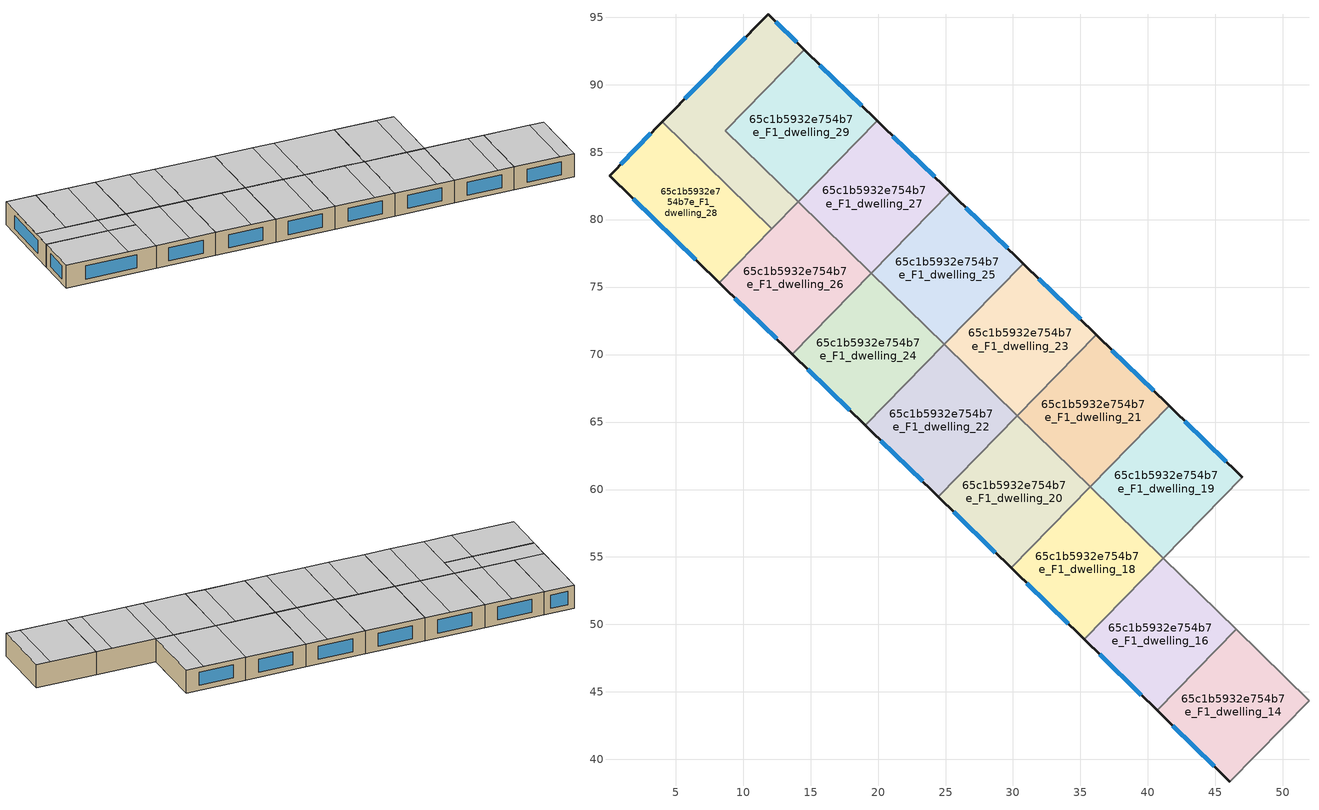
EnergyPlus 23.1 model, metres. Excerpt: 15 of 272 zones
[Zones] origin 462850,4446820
65c1b5932e754b7e_F1_dwelling_14
 floor to 65c1b5932e754b7e_F0_dwelling_14 (EU_floor_Construction): 51.93,44.36 46.08,38.36 40.67,43.64 46.53,49.63 z3
 wall outside (EU_wall_Construction): 40.67,43.64 46.08,38.36 z3:6
 wall to 65c1b5932e754b7e_F1_dwelling_16 (EU_wall_Construction): 46.53,49.63 40.67,43.64 z3:6
 wall to 65c1b5932e754b7e_F1_dwelling_15 (EU_wall_Construction): 51.93,44.36 46.53,49.63 z3:6
 wall to 65c1b5932e754b7e_F1_dwelling_12 (EU_wall_Construction): 46.08,38.36 51.93,44.36 z3:6
 window (EU_Window_Construction): 41.83,42.51 44.92,39.49 z3.64:5.36
 ceiling to 65c1b5932e754b7e_F2_dwelling_22 (EU_floor_Construction): 44.8,39.61 50.65,45.6 46.53,49.63 40.67,43.64 z6
 ceiling to 65c1b5932e754b7e_F2_dwelling_21 (EU_floor_Construction): 46.08,38.36 51.93,44.36 50.65,45.6 44.8,39.61 z6
65c1b5932e754b7e_F1_dwelling_16
 floor to 65c1b5932e754b7e_F0_dwelling_16 (EU_floor_Construction): 46.53,49.63 40.67,43.64 35.27,48.92 41.12,54.91 z3
 wall outside (EU_wall_Construction): 35.27,48.92 40.67,43.64 z3:6
 wall to 65c1b5932e754b7e_F1_dwelling_17 (EU_wall_Construction): 46.53,49.63 41.12,54.91 z3:6
 wall to 65c1b5932e754b7e_F1_dwelling_18 (EU_wall_Construction): 41.12,54.91 35.27,48.92 z3:6
 window (EU_Window_Construction): 36.42,47.79 39.51,44.77 z3.64:5.36
 ceiling to 65c1b5932e754b7e_F2_dwelling_23 (EU_floor_Construction): 39.21,45.06 45.07,51.06 41.12,54.91 35.27,48.92 z6
 ceiling to 65c1b5932e754b7e_F2_dwelling_22 (EU_floor_Construction): 40.67,43.64 46.53,49.63 45.07,51.06 39.21,45.06 z6
65c1b5932e754b7e_F1_dwelling_18
 floor to 65c1b5932e754b7e_F0_dwelling_18 (EU_floor_Construction): 41.12,54.91 35.27,48.92 29.86,54.2 35.72,60.19 z3
 wall outside (EU_wall_Construction): 29.86,54.2 35.27,48.92 z3:6
 wall to 65c1b5932e754b7e_F1_dwelling_20 (EU_wall_Construction): 35.72,60.19 29.86,54.2 z3:6
 wall to 65c1b5932e754b7e_F1_dwelling_19 (EU_wall_Construction): 41.12,54.91 35.72,60.19 z3:6
 window (EU_Window_Construction): 31.02,53.07 34.11,50.05 z3.64:5.36
 ceiling to 65c1b5932e754b7e_F2_dwelling_24 (EU_floor_Construction): 33.63,50.52 39.48,56.51 35.72,60.19 29.86,54.2 z6
 ceiling to 65c1b5932e754b7e_F2_dwelling_23 (EU_floor_Construction): 35.27,48.92 41.12,54.91 39.48,56.51 33.63,50.52 z6
65c1b5932e754b7e_F1_dwelling_19
 floor to 65c1b5932e754b7e_F0_dwelling_19 (EU_floor_Construction): 46.98,60.91 41.12,54.91 35.72,60.19 41.57,66.19 z3
 wall outside (EU_wall_Construction): 46.98,60.91 41.57,66.19 z3:6
 wall to 65c1b5932e754b7e_F1_dwelling_21 (EU_wall_Construction): 41.57,66.19 35.72,60.19 z3:6
 wall to 65c1b5932e754b7e_F1_dwelling_17 (EU_wall_Construction): 41.12,54.91 46.98,60.91 z3:6
 window (EU_Window_Construction): 45.82,62.04 42.73,65.06 z3.64:5.36
 ceiling to 65c1b5932e754b7e_F2_dwelling_9 (EU_floor_Construction): 39.52,56.48 45.37,62.48 41.57,66.19 35.72,60.19 z6
 ceiling to 65c1b5932e754b7e_F2_dwelling_8 (EU_floor_Construction): 41.12,54.91 46.98,60.91 45.37,62.48 39.52,56.48 38.93,57.06 z6
65c1b5932e754b7e_F1_dwelling_20
 floor to 65c1b5932e754b7e_F0_dwelling_20 (EU_floor_Construction): 35.72,60.19 29.86,54.2 24.46,59.48 30.31,65.47 z3
 wall outside (EU_wall_Construction): 24.46,59.48 29.86,54.2 z3:6
 wall to 65c1b5932e754b7e_F1_dwelling_22 (EU_wall_Construction): 30.31,65.47 24.46,59.48 z3:6
 wall to 65c1b5932e754b7e_F1_dwelling_21 (EU_wall_Construction): 35.72,60.19 30.31,65.47 z3:6
 window (EU_Window_Construction): 25.61,58.35 28.7,55.33 z3.64:5.36
 ceiling adiabatic (EU_roof_Construction): 28.04,55.97 33.9,61.97 30.31,65.47 24.46,59.48 z6
 ceiling to 65c1b5932e754b7e_F2_dwelling_24 (EU_floor_Construction): 29.86,54.2 35.72,60.19 33.9,61.97 28.04,55.97 z6
65c1b5932e754b7e_F1_dwelling_21
 floor to 65c1b5932e754b7e_F0_dwelling_21 (EU_floor_Construction): 41.57,66.19 35.72,60.19 30.31,65.47 36.16,71.47 z3
 wall outside (EU_wall_Construction): 41.57,66.19 36.16,71.47 z3:6
 wall to 65c1b5932e754b7e_F1_dwelling_23 (EU_wall_Construction): 36.16,71.47 30.31,65.47 z3:6
 window (EU_Window_Construction): 40.41,67.32 37.32,70.34 z3.64:5.36
 ceiling adiabatic (EU_roof_Construction): 35.72,60.19 41.57,66.19 36.16,71.47 30.31,65.47 z6
65c1b5932e754b7e_F1_dwelling_22
 floor to 65c1b5932e754b7e_F0_dwelling_22 (EU_floor_Construction): 30.31,65.47 24.46,59.48 19.05,64.76 24.9,70.75 z3
 wall outside (EU_wall_Construction): 19.05,64.76 24.46,59.48 z3:6
 wall to 65c1b5932e754b7e_F1_dwelling_24 (EU_wall_Construction): 24.9,70.75 19.05,64.76 z3:6
 wall to 65c1b5932e754b7e_F1_dwelling_23 (EU_wall_Construction): 30.31,65.47 24.9,70.75 z3:6
 window (EU_Window_Construction): 20.21,63.63 23.3,60.61 z3.64:5.36
 ceiling to 65c1b5932e754b7e_F2_dwelling_26 (EU_floor_Construction): 22.46,61.43 28.31,67.42 24.9,70.75 19.05,64.76 z6
 ceiling to 65c1b5932e754b7e_F2_dwelling_25 (EU_floor_Construction): 24.46,59.48 30.31,65.47 28.31,67.42 22.46,61.43 z6
65c1b5932e754b7e_F1_dwelling_23
 floor to 65c1b5932e754b7e_F0_dwelling_23 (EU_floor_Construction): 36.16,71.47 30.31,65.47 24.9,70.75 30.76,76.75 z3
 wall outside (EU_wall_Construction): 36.16,71.47 30.76,76.75 z3:6
 wall to 65c1b5932e754b7e_F1_dwelling_25 (EU_wall_Construction): 30.76,76.75 24.9,70.75 z3:6
 window (EU_Window_Construction): 35.01,72.6 31.92,75.62 z3.64:5.36
 ceiling to 65c1b5932e754b7e_F2_dwelling_10 (EU_floor_Construction): 30.31,65.47 36.16,71.47 34.2,73.39 28.34,67.39 z6
 ceiling adiabatic (EU_roof_Construction): 30.31,65.47 28.34,67.39 34.2,73.39 30.76,76.75 24.9,70.75 z6
65c1b5932e754b7e_F1_dwelling_24
 floor to 65c1b5932e754b7e_F0_dwelling_24 (EU_floor_Construction): 24.9,70.75 19.05,64.76 13.64,70.04 19.5,76.03 z3
 wall outside (EU_wall_Construction): 13.64,70.04 19.05,64.76 z3:6
 wall to 65c1b5932e754b7e_F1_dwelling_26 (EU_wall_Construction): 19.5,76.03 13.64,70.04 z3:6
 wall to 65c1b5932e754b7e_F1_dwelling_25 (EU_wall_Construction): 24.9,70.75 19.5,76.03 z3:6
 window (EU_Window_Construction): 14.8,68.91 17.89,65.89 z3.64:5.36
 ceiling to 65c1b5932e754b7e_F2_dwelling_27 (EU_floor_Construction): 16.87,66.88 22.73,72.88 19.5,76.03 13.64,70.04 z6
 ceiling to 65c1b5932e754b7e_F2_dwelling_26 (EU_floor_Construction): 19.05,64.76 24.9,70.75 22.73,72.88 16.87,66.88 z6
65c1b5932e754b7e_F1_dwelling_25
 floor to 65c1b5932e754b7e_F0_dwelling_25 (EU_floor_Construction): 30.76,76.75 24.9,70.75 19.5,76.03 25.35,82.03 z3
 wall outside (EU_wall_Construction): 30.76,76.75 25.35,82.03 z3:6
 wall to 65c1b5932e754b7e_F1_dwelling_27 (EU_wall_Construction): 25.35,82.03 19.5,76.03 z3:6
 window (EU_Window_Construction): 29.6,77.88 26.51,80.9 z3.64:5.36
 ceiling adiabatic (EU_roof_Construction): 24.9,70.75 30.76,76.75 25.35,82.03 19.5,76.03 z6
65c1b5932e754b7e_F1_dwelling_26
 floor to 65c1b5932e754b7e_F0_dwelling_26 (EU_floor_Construction): 19.5,76.03 13.64,70.04 8.24,75.32 14.09,81.31 z3
 wall outside (EU_wall_Construction): 8.24,75.32 13.64,70.04 z3:6
 wall to 65c1b5932e754b7e_F1_dwelling_27 (EU_wall_Construction): 19.5,76.03 14.09,81.31 z3:6
 wall to 65c1b5932e754b7e_F1_dwelling_28 (EU_wall_Construction): 12.13,79.31 8.24,75.32 z3:6
 wall to 65c1b5932e754b7e_F1_dwelling_30 (EU_wall_Construction): 14.09,81.31 12.13,79.3 z3:6
 window (EU_Window_Construction): 9.39,74.19 12.48,71.17 z3.64:5.36
 ceiling to 65c1b5932e754b7e_F2_dwelling_28 (EU_floor_Construction): 11.29,72.34 17.14,78.33 14.09,81.31 8.24,75.32 z6
 ceiling to 65c1b5932e754b7e_F2_dwelling_27 (EU_floor_Construction): 13.64,70.04 19.5,76.03 17.14,78.33 11.29,72.34 z6
65c1b5932e754b7e_F1_dwelling_27
 floor to 65c1b5932e754b7e_F0_dwelling_27 (EU_floor_Construction): 25.35,82.03 19.5,76.03 14.09,81.31 19.95,87.31 z3
 wall outside (EU_wall_Construction): 25.35,82.03 19.95,87.31 z3:6
 wall to 65c1b5932e754b7e_F1_dwelling_29 (EU_wall_Construction): 19.95,87.31 14.09,81.31 z3:6
 window (EU_Window_Construction): 24.19,83.16 21.1,86.18 z3.64:5.36
 ceiling to 65c1b5932e754b7e_F2_dwelling_13 (EU_floor_Construction): 17.17,78.31 23.02,84.3 19.95,87.31 14.09,81.31 z6
 ceiling to 65c1b5932e754b7e_F2_dwelling_12 (EU_floor_Construction): 19.5,76.03 25.35,82.03 23.02,84.3 17.17,78.31 z6
65c1b5932e754b7e_F1_dwelling_28
 floor to 65c1b5932e754b7e_F0_dwelling_28 (EU_floor_Construction): 12.13,79.3 8.24,75.32 0.1,83.26 4.01,87.23 z3
 wall outside (EU_wall_Construction): 4.01,87.23 0.1,83.26 8.24,75.32 z3:6
 wall to 65c1b5932e754b7e_F1_dwelling_30 (EU_wall_Construction): 12.13,79.3 4.01,87.23 z3:6
 window (EU_Window_Construction): 3.18,86.38 0.94,84.11 / 1.84,81.56 6.49,77.02 z3.64:5.36
 ceiling to 65c1b5932e754b7e_F2_dwelling_29 (EU_floor_Construction): 5.7,77.79 9.59,81.78 4.01,87.23 0.1,83.26 z6
 ceiling to 65c1b5932e754b7e_F2_dwelling_28 (EU_floor_Construction): 8.24,75.32 12.13,79.31 9.59,81.78 5.7,77.79 z6
65c1b5932e754b7e_F1_dwelling_29
 floor to 65c1b5932e754b7e_F0_dwelling_29 (EU_floor_Construction): 19.95,87.31 14.09,81.31 8.68,86.59 14.54,92.59 z3
 wall outside (EU_wall_Construction): 19.95,87.31 14.54,92.59 z3:6
 wall to 65c1b5932e754b7e_F1_dwelling_30 (EU_wall_Construction): 14.54,92.59 8.68,86.59 14.09,81.31 z3:6
 window (EU_Window_Construction): 18.79,88.44 15.7,91.46 z3.64:5.36
 ceiling to 65c1b5932e754b7e_F2_dwelling_14 (EU_floor_Construction): 11.58,83.76 17.44,89.76 14.54,92.59 8.69,86.59 z6
 ceiling to 65c1b5932e754b7e_F2_dwelling_13 (EU_floor_Construction): 14.09,81.31 19.95,87.31 17.44,89.76 11.58,83.76 z6
65c1b5932e754b7e_F1_dwelling_30
 floor to 65c1b5932e754b7e_F0_dwelling_30 (EU_floor_Construction): 14.54,92.59 8.68,86.59 14.09,81.31 12.13,79.3 4.01,87.23 11.86,95.2 z3
 wall outside (EU_wall_Construction): 14.54,92.59 11.86,95.2 4.01,87.23 z3:6
 window (EU_Window_Construction): 10.18,93.5 5.69,88.94 / 13.97,93.15 12.43,94.64 z3.64:5.36
 ceiling to 65c1b5932e754b7e_F2_dwelling_14 (EU_floor_Construction): 8.69,86.59 14.54,92.59 11.86,95.2 5.98,89.23 z6
 ceiling to 65c1b5932e754b7e_F2_dwelling_29 (EU_floor_Construction): 9.59,81.78 11.55,83.79 5.98,89.23 4.01,87.23 z6
 ceiling to 65c1b5932e754b7e_F2_dwelling_28 (EU_floor_Construction): 12.13,79.31 14.09,81.31 11.55,83.79 9.59,81.78 z6
[Building]
EU S2 Campaign: North Axis=0; Terrain=City; Solar Distribution=FullExterior
[Site:Location]
Yerevan-Zvartnots.Intl.AP: Latitude=40.15; Longitude=44.383; Time Zone=4; Elevation=854
[SizingPeriod:WeatherFileDays]
AnnualSizingPeriod: Begin Month=1; Begin Day of Month=1; End Month=12; End Day of Month=31; Day of Week for Start Day=Monday; Use Weather File Daylight Saving Period=No; Use Weather File Rain and Snow Indicators=No
[MATERIAL]
EU_InternalMass_Material: Roughness=MediumRough; Thickness=0.1; Conductivity=1; Density=1800; Specific Heat=900; Thermal Absorptance=0.9; Solar Absorptance=0.7; Visible Absorptance=0.7
[MATERIAL:NOMASS] Roughness=MediumRough; Thermal Absorptance=0.9; Solar Absorptance=0.7; Visible Absorptance=0.7
Name | Thermal Resistance
EU_wall_NoMass | 1.05043
EU_roof_NoMass | 1.45357
EU_floor_NoMass | 0.478065
[WINDOWMATERIAL:SIMPLEGLAZINGSYSTEM]
EU_Window_SimpleGlazing: UFactor=2.5566; Solar Heat Gain Coefficient=0.75; Visible Transmittance=0.75
[CONSTRUCTION]
EU_wall_Construction: EU_wall_NoMass
EU_roof_Construction: EU_roof_NoMass
EU_floor_Construction: EU_floor_NoMass
EU_Window_Construction: EU_Window_SimpleGlazing
EU_InternalMass_Construction: EU_InternalMass_Material
[ZONE] Type=1; Multiplier=1; Ceiling Height=autocalculate; Floor Area=autocalculate; Part of Total Floor Area=Yes
Name | Volume
65c1b5932e754b7e_F1_dwelling_14 | 189.984
65c1b5932e754b7e_F1_dwelling_16 | 189.966
65c1b5932e754b7e_F1_dwelling_18 | 189.986
65c1b5932e754b7e_F1_dwelling_19 | 190.003
65c1b5932e754b7e_F1_dwelling_20 | 189.951
65c1b5932e754b7e_F1_dwelling_21 | 189.969
65c1b5932e754b7e_F1_dwelling_22; 65c1b5932e754b7e_F1_dwelling_23; 65c1b5932e754b7e_F1_dwelling_26 | 189.97
65c1b5932e754b7e_F1_dwelling_24; 65c1b5932e754b7e_F1_dwelling_25 | 189.988
65c1b5932e754b7e_F1_dwelling_27 | 189.954
65c1b5932e754b7e_F1_dwelling_28 | 189.947
65c1b5932e754b7e_F1_dwelling_29 | 189.971
65c1b5932e754b7e_F1_dwelling_30 | 189.996
[INTERNALMASS] Construction=EU_InternalMass_Construction
Name | Zone or ZoneList | Surface Area
65c1b5932e754b7e_F1_dwelling_14_EU_InternalMass | 65c1b5932e754b7e_F1_dwelling_14 | 63.3268
65c1b5932e754b7e_F1_dwelling_16_EU_InternalMass | 65c1b5932e754b7e_F1_dwelling_16 | 63.3195
65c1b5932e754b7e_F1_dwelling_18_EU_InternalMass | 65c1b5932e754b7e_F1_dwelling_18 | 63.3287
65c1b5932e754b7e_F1_dwelling_19_EU_InternalMass | 65c1b5932e754b7e_F1_dwelling_19 | 63.3331
65c1b5932e754b7e_F1_dwelling_20_EU_InternalMass | 65c1b5932e754b7e_F1_dwelling_20 | 63.3172
65c1b5932e754b7e_F1_dwelling_21_EU_InternalMass | 65c1b5932e754b7e_F1_dwelling_21 | 63.3216
65c1b5932e754b7e_F1_dwelling_22_EU_InternalMass | 65c1b5932e754b7e_F1_dwelling_22 | 63.3234
65c1b5932e754b7e_F1_dwelling_23_EU_InternalMass | 65c1b5932e754b7e_F1_dwelling_23 | 63.3218
65c1b5932e754b7e_F1_dwelling_24_EU_InternalMass | 65c1b5932e754b7e_F1_dwelling_24 | 63.328
65c1b5932e754b7e_F1_dwelling_25_EU_InternalMass | 65c1b5932e754b7e_F1_dwelling_25 | 63.3307
65c1b5932e754b7e_F1_dwelling_26_EU_InternalMass | 65c1b5932e754b7e_F1_dwelling_26 | 63.3207
65c1b5932e754b7e_F1_dwelling_27_EU_InternalMass | 65c1b5932e754b7e_F1_dwelling_27 | 63.3164
65c1b5932e754b7e_F1_dwelling_28_EU_InternalMass | 65c1b5932e754b7e_F1_dwelling_28 | 63.3173
65c1b5932e754b7e_F1_dwelling_29_EU_InternalMass | 65c1b5932e754b7e_F1_dwelling_29 | 63.325
65c1b5932e754b7e_F1_dwelling_30_EU_InternalMass | 65c1b5932e754b7e_F1_dwelling_30 | 63.3324
[OTHEREQUIPMENT] Fuel Type=Electricity; Design Level Calculation Method=Watts/Area; Power per Zone Floor Area=1; Fraction Latent=0; Fraction Radiant=0; Fraction Lost=0; Carbon Dioxide Generation Rate=0; EndUse Subcategory=EU_Step8_InternalGains
Name | Zone or ZoneList or Space or SpaceList | Schedule
EU_Step8_InternalGain_65c1b5932e754b7e_F1_dwelling_14_f000 | 65c1b5932e754b7e_F1_dwelling_14 | EU_Step8_GainSchedule_65c1b5932e754b7e_F1_dwelling_14_f000
EU_Step8_InternalGain_65c1b5932e754b7e_F1_dwelling_16_f000 | 65c1b5932e754b7e_F1_dwelling_16 | EU_Step8_GainSchedule_65c1b5932e754b7e_F1_dwelling_16_f000
EU_Step8_InternalGain_65c1b5932e754b7e_F1_dwelling_18_f000 | 65c1b5932e754b7e_F1_dwelling_18 | EU_Step8_GainSchedule_65c1b5932e754b7e_F1_dwelling_18_f000
EU_Step8_InternalGain_65c1b5932e754b7e_F1_dwelling_19_f000 | 65c1b5932e754b7e_F1_dwelling_19 | EU_Step8_GainSchedule_65c1b5932e754b7e_F1_dwelling_19_f000
EU_Step8_InternalGain_65c1b5932e754b7e_F1_dwelling_20_f000 | 65c1b5932e754b7e_F1_dwelling_20 | EU_Step8_GainSchedule_65c1b5932e754b7e_F1_dwelling_20_f000
EU_Step8_InternalGain_65c1b5932e754b7e_F1_dwelling_21_f000 | 65c1b5932e754b7e_F1_dwelling_21 | EU_Step8_GainSchedule_65c1b5932e754b7e_F1_dwelling_21_f000
EU_Step8_InternalGain_65c1b5932e754b7e_F1_dwelling_22_f000 | 65c1b5932e754b7e_F1_dwelling_22 | EU_Step8_GainSchedule_65c1b5932e754b7e_F1_dwelling_22_f000
EU_Step8_InternalGain_65c1b5932e754b7e_F1_dwelling_23_f000 | 65c1b5932e754b7e_F1_dwelling_23 | EU_Step8_GainSchedule_65c1b5932e754b7e_F1_dwelling_23_f000
EU_Step8_InternalGain_65c1b5932e754b7e_F1_dwelling_24_f000 | 65c1b5932e754b7e_F1_dwelling_24 | EU_Step8_GainSchedule_65c1b5932e754b7e_F1_dwelling_24_f000
EU_Step8_InternalGain_65c1b5932e754b7e_F1_dwelling_25_f000 | 65c1b5932e754b7e_F1_dwelling_25 | EU_Step8_GainSchedule_65c1b5932e754b7e_F1_dwelling_25_f000
EU_Step8_InternalGain_65c1b5932e754b7e_F1_dwelling_26_f000 | 65c1b5932e754b7e_F1_dwelling_26 | EU_Step8_GainSchedule_65c1b5932e754b7e_F1_dwelling_26_f000
EU_Step8_InternalGain_65c1b5932e754b7e_F1_dwelling_27_f000 | 65c1b5932e754b7e_F1_dwelling_27 | EU_Step8_GainSchedule_65c1b5932e754b7e_F1_dwelling_27_f000
EU_Step8_InternalGain_65c1b5932e754b7e_F1_dwelling_28_f000 | 65c1b5932e754b7e_F1_dwelling_28 | EU_Step8_GainSchedule_65c1b5932e754b7e_F1_dwelling_28_f000
EU_Step8_InternalGain_65c1b5932e754b7e_F1_dwelling_29_f000 | 65c1b5932e754b7e_F1_dwelling_29 | EU_Step8_GainSchedule_65c1b5932e754b7e_F1_dwelling_29_f000
EU_Step8_InternalGain_65c1b5932e754b7e_F1_dwelling_30_f000 | 65c1b5932e754b7e_F1_dwelling_30 | EU_Step8_GainSchedule_65c1b5932e754b7e_F1_dwelling_30_f000
[ZONEVENTILATION:DESIGNFLOWRATE] Schedule=EU_AlwaysOn; Design Flow Rate Calculation Method=AirChanges/Hour; Air Changes per Hour=0.557805; Ventilation Type=Natural; Fan Pressure Rise=0; Fan Total Efficiency=1; Constant Term Coefficient=1; Temperature Term Coefficient=0; Velocity Term Coefficient=0; Velocity Squared Term Coefficient=0; Minimum Indoor Temperature=-100; Maximum Indoor Temperature=100; Delta Temperature=-100; Minimum Outdoor Temperature=-100; Maximum Outdoor Temperature=100; Maximum Wind Speed=40
Name | Zone or ZoneList or Space or SpaceList
EU_ConstantAir_65c1b5932e754b7e_F1_dwelling_14 | 65c1b5932e754b7e_F1_dwelling_14
EU_ConstantAir_65c1b5932e754b7e_F1_dwelling_16 | 65c1b5932e754b7e_F1_dwelling_16
EU_ConstantAir_65c1b5932e754b7e_F1_dwelling_18 | 65c1b5932e754b7e_F1_dwelling_18
EU_ConstantAir_65c1b5932e754b7e_F1_dwelling_19 | 65c1b5932e754b7e_F1_dwelling_19
EU_ConstantAir_65c1b5932e754b7e_F1_dwelling_20 | 65c1b5932e754b7e_F1_dwelling_20
EU_ConstantAir_65c1b5932e754b7e_F1_dwelling_21 | 65c1b5932e754b7e_F1_dwelling_21
EU_ConstantAir_65c1b5932e754b7e_F1_dwelling_22 | 65c1b5932e754b7e_F1_dwelling_22
EU_ConstantAir_65c1b5932e754b7e_F1_dwelling_23 | 65c1b5932e754b7e_F1_dwelling_23
EU_ConstantAir_65c1b5932e754b7e_F1_dwelling_24 | 65c1b5932e754b7e_F1_dwelling_24
EU_ConstantAir_65c1b5932e754b7e_F1_dwelling_25 | 65c1b5932e754b7e_F1_dwelling_25
EU_ConstantAir_65c1b5932e754b7e_F1_dwelling_26 | 65c1b5932e754b7e_F1_dwelling_26
EU_ConstantAir_65c1b5932e754b7e_F1_dwelling_27 | 65c1b5932e754b7e_F1_dwelling_27
EU_ConstantAir_65c1b5932e754b7e_F1_dwelling_28 | 65c1b5932e754b7e_F1_dwelling_28
EU_ConstantAir_65c1b5932e754b7e_F1_dwelling_29 | 65c1b5932e754b7e_F1_dwelling_29
EU_ConstantAir_65c1b5932e754b7e_F1_dwelling_30 | 65c1b5932e754b7e_F1_dwelling_30
[HVACTEMPLATE:THERMOSTAT] Constant Heating Setpoint=20; Constant Cooling Setpoint=50
EU_HeatOnly_65c1b5932e754b7e_F0_dwelling_26; EU_HeatOnly_65c1b5932e754b7e_F0_dwelling_27; EU_HeatOnly_65c1b5932e754b7e_F0_dwelling_28; EU_HeatOnly_65c1b5932e754b7e_F0_dwelling_29; EU_HeatOnly_65c1b5932e754b7e_F0_dwelling_30; EU_HeatOnly_65c1b5932e754b7e_F1_dwelling_0; EU_HeatOnly_65c1b5932e754b7e_F1_dwelling_1; EU_HeatOnly_65c1b5932e754b7e_F1_dwelling_2; EU_HeatOnly_65c1b5932e754b7e_F1_dwelling_3; EU_HeatOnly_65c1b5932e754b7e_F1_dwelling_4; EU_HeatOnly_65c1b5932e754b7e_F1_dwelling_5; EU_HeatOnly_65c1b5932e754b7e_F1_dwelling_6; EU_HeatOnly_65c1b5932e754b7e_F1_dwelling_7; EU_HeatOnly_65c1b5932e754b7e_F1_dwelling_8; EU_HeatOnly_65c1b5932e754b7e_F1_dwelling_9; EU_HeatOnly_65c1b5932e754b7e_F1_dwelling_10; EU_HeatOnly_65c1b5932e754b7e_F1_dwelling_11; EU_HeatOnly_65c1b5932e754b7e_F1_dwelling_12; EU_HeatOnly_65c1b5932e754b7e_F1_dwelling_13; EU_HeatOnly_65c1b5932e754b7e_F1_dwelling_14; EU_HeatOnly_65c1b5932e754b7e_F1_dwelling_15; EU_HeatOnly_65c1b5932e754b7e_F1_dwelling_16; EU_HeatOnly_65c1b5932e754b7e_F1_dwelling_17; EU_HeatOnly_65c1b5932e754b7e_F1_dwelling_18; EU_HeatOnly_65c1b5932e754b7e_F1_dwelling_19; EU_HeatOnly_65c1b5932e754b7e_F1_dwelling_20; EU_HeatOnly_65c1b5932e754b7e_F1_dwelling_21; EU_HeatOnly_65c1b5932e754b7e_F1_dwelling_22; EU_HeatOnly_65c1b5932e754b7e_F1_dwelling_23; EU_HeatOnly_65c1b5932e754b7e_F1_dwelling_24; EU_HeatOnly_65c1b5932e754b7e_F1_dwelling_25; EU_HeatOnly_65c1b5932e754b7e_F1_dwelling_26; EU_HeatOnly_65c1b5932e754b7e_F1_dwelling_27; EU_HeatOnly_65c1b5932e754b7e_F1_dwelling_28; EU_HeatOnly_65c1b5932e754b7e_F1_dwelling_29; EU_HeatOnly_65c1b5932e754b7e_F1_dwelling_30; EU_HeatOnly_65c1b5932e754b7e_F2_dwelling_0; EU_HeatOnly_65c1b5932e754b7e_F2_dwelling_1; EU_HeatOnly_65c1b5932e754b7e_F2_dwelling_2; EU_HeatOnly_65c1b5932e754b7e_F2_dwelling_3; EU_HeatOnly_65c1b5932e754b7e_F2_dwelling_4; EU_HeatOnly_65c1b5932e754b7e_F2_dwelling_5; EU_HeatOnly_65c1b5932e754b7e_F2_dwelling_6; EU_HeatOnly_65c1b5932e754b7e_F2_dwelling_7; EU_HeatOnly_65c1b5932e754b7e_F2_dwelling_8; EU_HeatOnly_65c1b5932e754b7e_F2_dwelling_9; EU_HeatOnly_65c1b5932e754b7e_F2_dwelling_10; EU_HeatOnly_65c1b5932e754b7e_F2_dwelling_11; EU_HeatOnly_65c1b5932e754b7e_F2_dwelling_12; EU_HeatOnly_65c1b5932e754b7e_F2_dwelling_13; EU_HeatOnly_65c1b5932e754b7e_F2_dwelling_14; EU_HeatOnly_65c1b5932e754b7e_F2_dwelling_15; EU_HeatOnly_65c1b5932e754b7e_F2_dwelling_16; EU_HeatOnly_65c1b5932e754b7e_F2_dwelling_17; EU_HeatOnly_65c1b5932e754b7e_F2_dwelling_18; EU_HeatOnly_65c1b5932e754b7e_F2_dwelling_19; EU_HeatOnly_65c1b5932e754b7e_F2_dwelling_20; EU_HeatOnly_65c1b5932e754b7e_F2_dwelling_21; EU_HeatOnly_65c1b5932e754b7e_F2_dwelling_22; EU_HeatOnly_65c1b5932e754b7e_F2_dwelling_23; EU_HeatOnly_65c1b5932e754b7e_F2_dwelling_24; EU_HeatOnly_65c1b5932e754b7e_F2_dwelling_25; EU_HeatOnly_65c1b5932e754b7e_F2_dwelling_26; EU_HeatOnly_65c1b5932e754b7e_F2_dwelling_27; EU_HeatOnly_65c1b5932e754b7e_F2_dwelling_28; EU_HeatOnly_65c1b5932e754b7e_F2_dwelling_29; EU_HeatOnly_65c1b5932e754b7e_F3_dwelling_0; EU_HeatOnly_65c1b5932e754b7e_F3_dwelling_1; EU_HeatOnly_65c1b5932e754b7e_F3_dwelling_2; EU_HeatOnly_65c1b5932e754b7e_F3_dwelling_3; EU_HeatOnly_65c1b5932e754b7e_F3_dwelling_4; EU_HeatOnly_65c1b5932e754b7e_F3_dwelling_5; EU_HeatOnly_65c1b5932e754b7e_F3_dwelling_6; EU_HeatOnly_65c1b5932e754b7e_F3_dwelling_7; EU_HeatOnly_65c1b5932e754b7e_F3_dwelling_8; EU_HeatOnly_65c1b5932e754b7e_F3_dwelling_9; EU_HeatOnly_65c1b5932e754b7e_F3_dwelling_10; EU_HeatOnly_65c1b5932e754b7e_F3_dwelling_11; EU_HeatOnly_65c1b5932e754b7e_F3_dwelling_12; EU_HeatOnly_65c1b5932e754b7e_F3_dwelling_13; EU_HeatOnly_65c1b5932e754b7e_F3_dwelling_14; EU_HeatOnly_65c1b5932e754b7e_F3_dwelling_15; EU_HeatOnly_65c1b5932e754b7e_F3_dwelling_16; EU_HeatOnly_65c1b5932e754b7e_F3_dwelling_17; EU_HeatOnly_65c1b5932e754b7e_F3_dwelling_18; EU_HeatOnly_65c1b5932e754b7e_F3_dwelling_19; EU_HeatOnly_65c1b5932e754b7e_F3_dwelling_20; EU_HeatOnly_65c1b5932e754b7e_F3_dwelling_21; EU_HeatOnly_65c1b5932e754b7e_F3_dwelling_22; EU_HeatOnly_65c1b5932e754b7e_F3_dwelling_23; EU_HeatOnly_65c1b5932e754b7e_F3_dwelling_24; EU_HeatOnly_65c1b5932e754b7e_F3_dwelling_25; EU_HeatOnly_65c1b5932e754b7e_F3_dwelling_26; EU_HeatOnly_65c1b5932e754b7e_F3_dwelling_27; EU_HeatOnly_65c1b5932e754b7e_F3_dwelling_28; EU_HeatOnly_65c1b5932e754b7e_F3_dwelling_29; EU_HeatOnly_65c1b5932e754b7e_F4_dwelling_0; EU_HeatOnly_65c1b5932e754b7e_F4_dwelling_1; EU_HeatOnly_65c1b5932e754b7e_F4_dwelling_2; EU_HeatOnly_65c1b5932e754b7e_F4_dwelling_3; EU_HeatOnly_65c1b5932e754b7e_F4_dwelling_4; EU_HeatOnly_65c1b5932e754b7e_F4_dwelling_5; EU_HeatOnly_65c1b5932e754b7e_F4_dwelling_6; EU_HeatOnly_65c1b5932e754b7e_F4_dwelling_7; EU_HeatOnly_65c1b5932e754b7e_F4_dwelling_8; EU_HeatOnly_65c1b5932e754b7e_F4_dwelling_9; EU_HeatOnly_65c1b5932e754b7e_F4_dwelling_10; EU_HeatOnly_65c1b5932e754b7e_F4_dwelling_11; EU_HeatOnly_65c1b5932e754b7e_F4_dwelling_12; EU_HeatOnly_65c1b5932e754b7e_F4_dwelling_13; EU_HeatOnly_65c1b5932e754b7e_F4_dwelling_14; EU_HeatOnly_65c1b5932e754b7e_F4_dwelling_15; EU_HeatOnly_65c1b5932e754b7e_F4_dwelling_16; EU_HeatOnly_65c1b5932e754b7e_F4_dwelling_17; EU_HeatOnly_65c1b5932e754b7e_F4_dwelling_18; EU_HeatOnly_65c1b5932e754b7e_F4_dwelling_19; EU_HeatOnly_65c1b5932e754b7e_F4_dwelling_20; EU_HeatOnly_65c1b5932e754b7e_F4_dwelling_21; EU_HeatOnly_65c1b5932e754b7e_F4_dwelling_22; EU_HeatOnly_65c1b5932e754b7e_F4_dwelling_23; EU_HeatOnly_65c1b5932e754b7e_F4_dwelling_24; EU_HeatOnly_65c1b5932e754b7e_F4_dwelling_25; EU_HeatOnly_65c1b5932e754b7e_F4_dwelling_26; EU_HeatOnly_65c1b5932e754b7e_F4_dwelling_27; EU_HeatOnly_65c1b5932e754b7e_F4_dwelling_28; EU_HeatOnly_65c1b5932e754b7e_F4_dwelling_29; EU_HeatOnly_65c1b5932e754b7e_F5_dwelling_0; EU_HeatOnly_65c1b5932e754b7e_F5_dwelling_1; EU_HeatOnly_65c1b5932e754b7e_F5_dwelling_2; EU_HeatOnly_65c1b5932e754b7e_F5_dwelling_3; EU_HeatOnly_65c1b5932e754b7e_F5_dwelling_4; EU_HeatOnly_65c1b5932e754b7e_F5_dwelling_5; EU_HeatOnly_65c1b5932e754b7e_F5_dwelling_6; EU_HeatOnly_65c1b5932e754b7e_F5_dwelling_7; EU_HeatOnly_65c1b5932e754b7e_F5_dwelling_8; EU_HeatOnly_65c1b5932e754b7e_F5_dwelling_9; EU_HeatOnly_65c1b5932e754b7e_F5_dwelling_10; EU_HeatOnly_65c1b5932e754b7e_F5_dwelling_11; EU_HeatOnly_65c1b5932e754b7e_F5_dwelling_12; EU_HeatOnly_65c1b5932e754b7e_F5_dwelling_13; EU_HeatOnly_65c1b5932e754b7e_F5_dwelling_14; EU_HeatOnly_65c1b5932e754b7e_F5_dwelling_15; EU_HeatOnly_65c1b5932e754b7e_F5_dwelling_16; EU_HeatOnly_65c1b5932e754b7e_F5_dwelling_17; EU_HeatOnly_65c1b5932e754b7e_F5_dwelling_18; EU_HeatOnly_65c1b5932e754b7e_F5_dwelling_19; EU_HeatOnly_65c1b5932e754b7e_F5_dwelling_20; EU_HeatOnly_65c1b5932e754b7e_F5_dwelling_21; EU_HeatOnly_65c1b5932e754b7e_F5_dwelling_22; EU_HeatOnly_65c1b5932e754b7e_F5_dwelling_23; EU_HeatOnly_65c1b5932e754b7e_F5_dwelling_24; EU_HeatOnly_65c1b5932e754b7e_F5_dwelling_25; EU_HeatOnly_65c1b5932e754b7e_F5_dwelling_26; EU_HeatOnly_65c1b5932e754b7e_F5_dwelling_27; EU_HeatOnly_65c1b5932e754b7e_F5_dwelling_28; EU_HeatOnly_65c1b5932e754b7e_F5_dwelling_29; EU_HeatOnly_65c1b5932e754b7e_F6_dwelling_0; EU_HeatOnly_65c1b5932e754b7e_F6_dwelling_1; EU_HeatOnly_65c1b5932e754b7e_F6_dwelling_2; EU_HeatOnly_65c1b5932e754b7e_F6_dwelling_3; EU_HeatOnly_65c1b5932e754b7e_F6_dwelling_4; EU_HeatOnly_65c1b5932e754b7e_F6_dwelling_5; EU_HeatOnly_65c1b5932e754b7e_F6_dwelling_6; EU_HeatOnly_65c1b5932e754b7e_F6_dwelling_7; EU_HeatOnly_65c1b5932e754b7e_F6_dwelling_8; EU_HeatOnly_65c1b5932e754b7e_F6_dwelling_9; EU_HeatOnly_65c1b5932e754b7e_F6_dwelling_10; EU_HeatOnly_65c1b5932e754b7e_F6_dwelling_11; EU_HeatOnly_65c1b5932e754b7e_F6_dwelling_12; EU_HeatOnly_65c1b5932e754b7e_F6_dwelling_13; EU_HeatOnly_65c1b5932e754b7e_F6_dwelling_14; EU_HeatOnly_65c1b5932e754b7e_F6_dwelling_15; EU_HeatOnly_65c1b5932e754b7e_F6_dwelling_16; EU_HeatOnly_65c1b5932e754b7e_F6_dwelling_17; EU_HeatOnly_65c1b5932e754b7e_F6_dwelling_18; EU_HeatOnly_65c1b5932e754b7e_F6_dwelling_19; EU_HeatOnly_65c1b5932e754b7e_F6_dwelling_20; EU_HeatOnly_65c1b5932e754b7e_F6_dwelling_21; EU_HeatOnly_65c1b5932e754b7e_F6_dwelling_22; EU_HeatOnly_65c1b5932e754b7e_F6_dwelling_23; EU_HeatOnly_65c1b5932e754b7e_F6_dwelling_24; EU_HeatOnly_65c1b5932e754b7e_F6_dwelling_25; EU_HeatOnly_65c1b5932e754b7e_F6_dwelling_26; EU_HeatOnly_65c1b5932e754b7e_F6_dwelling_27; EU_HeatOnly_65c1b5932e754b7e_F6_dwelling_28; EU_HeatOnly_65c1b5932e754b7e_F6_dwelling_29; EU_HeatOnly_65c1b5932e754b7e_F7_dwelling_0; EU_HeatOnly_65c1b5932e754b7e_F7_dwelling_1; EU_HeatOnly_65c1b5932e754b7e_F7_dwelling_2; EU_HeatOnly_65c1b5932e754b7e_F7_dwelling_3; EU_HeatOnly_65c1b5932e754b7e_F7_dwelling_4; EU_HeatOnly_65c1b5932e754b7e_F7_dwelling_5; EU_HeatOnly_65c1b5932e754b7e_F7_dwelling_6; EU_HeatOnly_65c1b5932e754b7e_F7_dwelling_7; EU_HeatOnly_65c1b5932e754b7e_F7_dwelling_8; EU_HeatOnly_65c1b5932e754b7e_F7_dwelling_9; EU_HeatOnly_65c1b5932e754b7e_F7_dwelling_10; EU_HeatOnly_65c1b5932e754b7e_F7_dwelling_11; EU_HeatOnly_65c1b5932e754b7e_F7_dwelling_12; EU_HeatOnly_65c1b5932e754b7e_F7_dwelling_13; EU_HeatOnly_65c1b5932e754b7e_F7_dwelling_14; EU_HeatOnly_65c1b5932e754b7e_F7_dwelling_15; EU_HeatOnly_65c1b5932e754b7e_F7_dwelling_16; EU_HeatOnly_65c1b5932e754b7e_F7_dwelling_17; EU_HeatOnly_65c1b5932e754b7e_F7_dwelling_18; EU_HeatOnly_65c1b5932e754b7e_F7_dwelling_19; EU_HeatOnly_65c1b5932e754b7e_F7_dwelling_20; EU_HeatOnly_65c1b5932e754b7e_F7_dwelling_21; EU_HeatOnly_65c1b5932e754b7e_F7_dwelling_22; EU_HeatOnly_65c1b5932e754b7e_F7_dwelling_23; EU_HeatOnly_65c1b5932e754b7e_F7_dwelling_24; EU_HeatOnly_65c1b5932e754b7e_F7_dwelling_25; EU_HeatOnly_65c1b5932e754b7e_F7_dwelling_26; EU_HeatOnly_65c1b5932e754b7e_F7_dwelling_27; EU_HeatOnly_65c1b5932e754b7e_F7_dwelling_28; EU_HeatOnly_65c1b5932e754b7e_F7_dwelling_29; EU_HeatOnly_65c1b5932e754b7e_F8_dwelling_0; EU_HeatOnly_65c1b5932e754b7e_F8_dwelling_1; EU_HeatOnly_65c1b5932e754b7e_F8_dwelling_2; EU_HeatOnly_65c1b5932e754b7e_F8_dwelling_3; EU_HeatOnly_65c1b5932e754b7e_F8_dwelling_4; EU_HeatOnly_65c1b5932e754b7e_F8_dwelling_5; EU_HeatOnly_65c1b5932e754b7e_F8_dwelling_6; EU_HeatOnly_65c1b5932e754b7e_F8_dwelling_7; EU_HeatOnly_65c1b5932e754b7e_F8_dwelling_8; EU_HeatOnly_65c1b5932e754b7e_F8_dwelling_9; EU_HeatOnly_65c1b5932e754b7e_F8_dwelling_10; EU_HeatOnly_65c1b5932e754b7e_F8_dwelling_11; EU_HeatOnly_65c1b5932e754b7e_F8_dwelling_12; EU_HeatOnly_65c1b5932e754b7e_F8_dwelling_13; EU_HeatOnly_65c1b5932e754b7e_F8_dwelling_14; EU_HeatOnly_65c1b5932e754b7e_F8_dwelling_15; EU_HeatOnly_65c1b5932e754b7e_F8_dwelling_16; EU_HeatOnly_65c1b5932e754b7e_F8_dwelling_17; EU_HeatOnly_65c1b5932e754b7e_F8_dwelling_18; EU_HeatOnly_65c1b5932e754b7e_F8_dwelling_19; EU_HeatOnly_65c1b5932e754b7e_F8_dwelling_20; EU_HeatOnly_65c1b5932e754b7e_F8_dwelling_21; EU_HeatOnly_65c1b5932e754b7e_F8_dwelling_22; EU_HeatOnly_65c1b5932e754b7e_F8_dwelling_23; EU_HeatOnly_65c1b5932e754b7e_F8_dwelling_24; EU_HeatOnly_65c1b5932e754b7e_F8_dwelling_25; EU_HeatOnly_65c1b5932e754b7e_F8_dwelling_26; EU_HeatOnly_65c1b5932e754b7e_F8_dwelling_27; EU_HeatOnly_65c1b5932e754b7e_F8_dwelling_28; EU_HeatOnly_65c1b5932e754b7e_F8_dwelling_29
[HVACTEMPLATE:ZONE:IDEALLOADSAIRSYSTEM] System Availability Schedule=EU_AlwaysOn; Maximum Heating Supply Air Temperature=50; Minimum Cooling Supply Air Temperature=13; Maximum Heating Supply Air Humidity Ratio=0.0156; Minimum Cooling Supply Air Humidity Ratio=0.0077; Heating Limit=NoLimit; Cooling Limit=NoLimit; Heating Availability Schedule=EU_AlwaysOn; Cooling Availability Schedule=EU_CoolingOff; Dehumidification Control Type=ConstantSensibleHeatRatio; Cooling Sensible Heat Ratio=0.7; Dehumidification Setpoint=60; Humidification Control Type=None; Humidification Setpoint=30; Outdoor Air Method=None; Outdoor Air Flow Rate per Person=0.00944; Outdoor Air Flow Rate per Zone Floor Area=0; Outdoor Air Flow Rate per Zone=0; Demand Controlled Ventilation Type=None; Outdoor Air Economizer Type=NoEconomizer; Heat Recovery Type=None; Sensible Heat Recovery Effectiveness=0.7; Latent Heat Recovery Effectiveness=0.65
Name | Template Thermostat
65c1b5932e754b7e_F1_dwelling_14 | EU_HeatOnly_65c1b5932e754b7e_F1_dwelling_14
65c1b5932e754b7e_F1_dwelling_16 | EU_HeatOnly_65c1b5932e754b7e_F1_dwelling_16
65c1b5932e754b7e_F1_dwelling_18 | EU_HeatOnly_65c1b5932e754b7e_F1_dwelling_18
65c1b5932e754b7e_F1_dwelling_19 | EU_HeatOnly_65c1b5932e754b7e_F1_dwelling_19
65c1b5932e754b7e_F1_dwelling_20 | EU_HeatOnly_65c1b5932e754b7e_F1_dwelling_20
65c1b5932e754b7e_F1_dwelling_21 | EU_HeatOnly_65c1b5932e754b7e_F1_dwelling_21
65c1b5932e754b7e_F1_dwelling_22 | EU_HeatOnly_65c1b5932e754b7e_F1_dwelling_22
65c1b5932e754b7e_F1_dwelling_23 | EU_HeatOnly_65c1b5932e754b7e_F1_dwelling_23
65c1b5932e754b7e_F1_dwelling_24 | EU_HeatOnly_65c1b5932e754b7e_F1_dwelling_24
65c1b5932e754b7e_F1_dwelling_25 | EU_HeatOnly_65c1b5932e754b7e_F1_dwelling_25
65c1b5932e754b7e_F1_dwelling_26 | EU_HeatOnly_65c1b5932e754b7e_F1_dwelling_26
65c1b5932e754b7e_F1_dwelling_27 | EU_HeatOnly_65c1b5932e754b7e_F1_dwelling_27
65c1b5932e754b7e_F1_dwelling_28 | EU_HeatOnly_65c1b5932e754b7e_F1_dwelling_28
65c1b5932e754b7e_F1_dwelling_29 | EU_HeatOnly_65c1b5932e754b7e_F1_dwelling_29
65c1b5932e754b7e_F1_dwelling_30 | EU_HeatOnly_65c1b5932e754b7e_F1_dwelling_30
[SIZING:ZONE] Zone Cooling Design Supply Air Temperature Input Method=SupplyAirTemperature; Zone Cooling Design Supply Air Temperature=13; Zone Heating Design Supply Air Temperature Input Method=SupplyAirTemperature; Zone Heating Design Supply Air Temperature=50; Zone Cooling Design Supply Air Humidity Ratio=0.008; Zone Heating Design Supply Air Humidity Ratio=0.008; Cooling Design Air Flow Method=DesignDay; Cooling Design Air Flow Rate=0; Cooling Minimum Air Flow per Zone Floor Area=0.000762; Cooling Minimum Air Flow=0; Cooling Minimum Air Flow Fraction=0.2; Heating Design Air Flow Method=DesignDay; Heating Design Air Flow Rate=0; Heating Maximum Air Flow per Zone Floor Area=0.002032; Heating Maximum Air Flow=0.141576; Heating Maximum Air Flow Fraction=0.3; Account for Dedicated Outdoor Air System=No; Dedicated Outdoor Air System Control Strategy=NeutralSupplyAir; Dedicated Outdoor Air Low Setpoint Temperature for Design=autosize; Dedicated Outdoor Air High Setpoint Temperature for Design=autosize; Zone Load Sizing Method=Sensible Load Only No Latent Load; Zone Latent Cooling Design Supply Air Humidity Ratio Input Method=HumidityRatioDifference; Zone Cooling Design Supply Air Humidity Ratio Difference=0.005; Zone Latent Heating Design Supply Air Humidity Ratio Input Method=HumidityRatioDifference; Zone Humidification Design Supply Air Humidity Ratio Difference=0.005
65c1b5932e754b7e_F1_dwelling_14; 65c1b5932e754b7e_F1_dwelling_16; 65c1b5932e754b7e_F1_dwelling_18; 65c1b5932e754b7e_F1_dwelling_19; 65c1b5932e754b7e_F1_dwelling_20; 65c1b5932e754b7e_F1_dwelling_21; 65c1b5932e754b7e_F1_dwelling_22; 65c1b5932e754b7e_F1_dwelling_23; 65c1b5932e754b7e_F1_dwelling_24; 65c1b5932e754b7e_F1_dwelling_25; 65c1b5932e754b7e_F1_dwelling_26; 65c1b5932e754b7e_F1_dwelling_27; 65c1b5932e754b7e_F1_dwelling_28; 65c1b5932e754b7e_F1_dwelling_29; 65c1b5932e754b7e_F1_dwelling_30
[SCHEDULE:CONSTANT]
Name | Hourly Value
EU_AlwaysOn | 1
EU_CoolingOff | 0
[SCHEDULE:FILE] Column Number=1; Rows to Skip at Top=0; Number of Hours of Data=8760; Column Separator=Comma; Interpolate to Timestep=No; Minutes per Item=60; Adjust Schedule for Daylight Savings=Yes
Name | File
EU_Step8_GainSchedule_65c1b5932e754b7e_F1_dwelling_14_f000 | ../../schedules/65c1b5932e754b7e/65c1b5932e754b7e_F1_dwelling_14_f000_gain.csv
EU_Step8_GainSchedule_65c1b5932e754b7e_F1_dwelling_16_f000 | ../../schedules/65c1b5932e754b7e/65c1b5932e754b7e_F1_dwelling_16_f000_gain.csv
EU_Step8_GainSchedule_65c1b5932e754b7e_F1_dwelling_18_f000 | ../../schedules/65c1b5932e754b7e/65c1b5932e754b7e_F1_dwelling_18_f000_gain.csv
EU_Step8_GainSchedule_65c1b5932e754b7e_F1_dwelling_19_f000 | ../../schedules/65c1b5932e754b7e/65c1b5932e754b7e_F1_dwelling_19_f000_gain.csv
EU_Step8_GainSchedule_65c1b5932e754b7e_F1_dwelling_20_f000 | ../../schedules/65c1b5932e754b7e/65c1b5932e754b7e_F1_dwelling_20_f000_gain.csv
EU_Step8_GainSchedule_65c1b5932e754b7e_F1_dwelling_21_f000 | ../../schedules/65c1b5932e754b7e/65c1b5932e754b7e_F1_dwelling_21_f000_gain.csv
EU_Step8_GainSchedule_65c1b5932e754b7e_F1_dwelling_22_f000 | ../../schedules/65c1b5932e754b7e/65c1b5932e754b7e_F1_dwelling_22_f000_gain.csv
EU_Step8_GainSchedule_65c1b5932e754b7e_F1_dwelling_23_f000 | ../../schedules/65c1b5932e754b7e/65c1b5932e754b7e_F1_dwelling_23_f000_gain.csv
EU_Step8_GainSchedule_65c1b5932e754b7e_F1_dwelling_24_f000 | ../../schedules/65c1b5932e754b7e/65c1b5932e754b7e_F1_dwelling_24_f000_gain.csv
EU_Step8_GainSchedule_65c1b5932e754b7e_F1_dwelling_25_f000 | ../../schedules/65c1b5932e754b7e/65c1b5932e754b7e_F1_dwelling_25_f000_gain.csv
EU_Step8_GainSchedule_65c1b5932e754b7e_F1_dwelling_26_f000 | ../../schedules/65c1b5932e754b7e/65c1b5932e754b7e_F1_dwelling_26_f000_gain.csv
EU_Step8_GainSchedule_65c1b5932e754b7e_F1_dwelling_27_f000 | ../../schedules/65c1b5932e754b7e/65c1b5932e754b7e_F1_dwelling_27_f000_gain.csv
EU_Step8_GainSchedule_65c1b5932e754b7e_F1_dwelling_28_f000 | ../../schedules/65c1b5932e754b7e/65c1b5932e754b7e_F1_dwelling_28_f000_gain.csv
EU_Step8_GainSchedule_65c1b5932e754b7e_F1_dwelling_29_f000 | ../../schedules/65c1b5932e754b7e/65c1b5932e754b7e_F1_dwelling_29_f000_gain.csv
EU_Step8_GainSchedule_65c1b5932e754b7e_F1_dwelling_30_f000 | ../../schedules/65c1b5932e754b7e/65c1b5932e754b7e_F1_dwelling_30_f000_gain.csv
